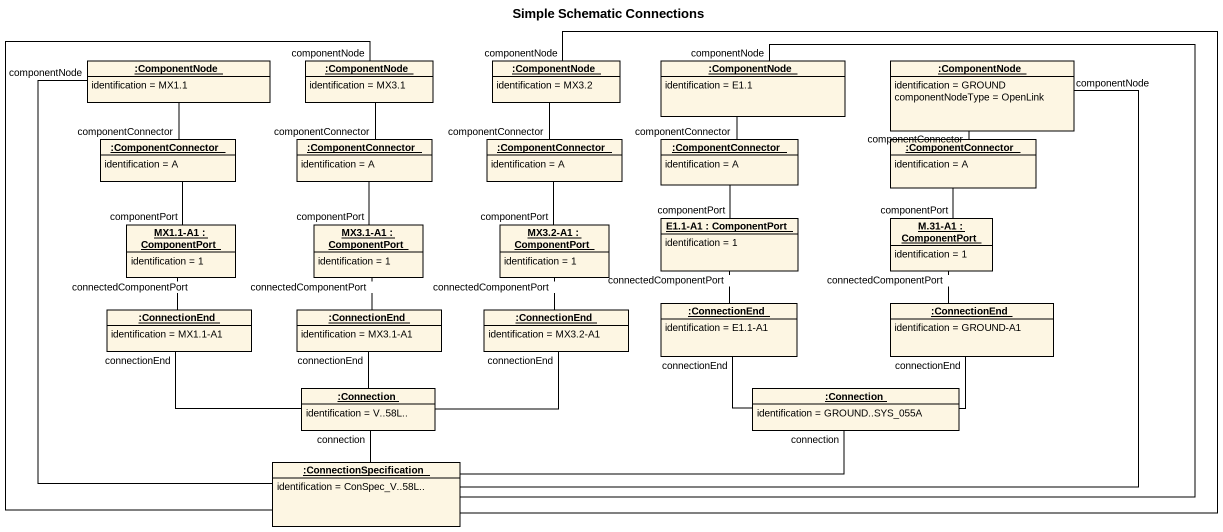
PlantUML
@startuml
title Simple Schematic Connections
hide circle
hide empty members
object ":ComponentNode" as ComponentNode {
  identification = MX1.1
}
object ":ComponentNode" as ComponentNode_2 {
  identification = MX3.1
}
object ":ComponentNode" as ComponentNode_3 {
  identification = MX3.2
}
object ":ComponentNode" as ComponentNode_4 {
  identification = E1.1
}
object ":ComponentNode" as ComponentNode_5 {
  identification = GROUND
  componentNodeType = OpenLink
}
object ":ComponentConnector" as ComponentConnector {
  identification = A
}
object ":ComponentConnector" as ComponentConnector_2 {
  identification = A
}
object ":ComponentConnector" as ComponentConnector_3 {
  identification = A
}
object ":ComponentConnector" as ComponentConnector_4 {
  identification = A
}
object ":ComponentConnector" as ComponentConnector_5 {
  identification = A
}
object "MX1.1-A1 : ComponentPort" as MX1_1_A1 {
  identification = 1
}
object "MX3.1-A1 : ComponentPort" as MX3_1_A1 {
  identification = 1
}
object "MX3.2-A1 : ComponentPort" as MX3_2_A1 {
  identification = 1
}
object "E1.1-A1 : ComponentPort" as E1_1_A1 {
  identification = 1
}
object "M.31-A1 : ComponentPort" as M_31_A1 {
  identification = 1
}
object ":ConnectionEnd" as ConnectionEnd {
  identification = MX1.1-A1
}
object ":ConnectionEnd" as ConnectionEnd_2 {
  identification = MX3.1-A1
}
object ":ConnectionEnd" as ConnectionEnd_3 {
  identification = MX3.2-A1
}
object ":ConnectionEnd" as ConnectionEnd_4 {
  identification = E1.1-A1
}
object ":ConnectionEnd" as ConnectionEnd_5 {
  identification = GROUND-A1
}
object ":Connection" as Connection {
  identification = V..58L..
}
object ":Connection" as Connection_2 {
  identification = GROUND..SYS_055A
}
object ":ConnectionSpecification" as ConnectionSpecification {
  identification = ConSpec_V..58L..
}
ComponentNode -- ComponentConnector : componentConnector
ComponentNode_2 -- ComponentConnector_2 : componentConnector
ComponentNode_3 -- ComponentConnector_3 : componentConnector
ComponentNode_4 -- ComponentConnector_4 : componentConnector
ComponentNode_5 -- ComponentConnector_5 : componentConnector
ComponentConnector -- MX1_1_A1 : componentPort
ComponentConnector_2 -- MX3_1_A1 : componentPort
ComponentConnector_3 -- MX3_2_A1 : componentPort
ComponentConnector_4 -- E1_1_A1 : componentPort
ComponentConnector_5 -- M_31_A1 : componentPort
ConnectionEnd -up- MX1_1_A1 : connectedComponentPort
ConnectionEnd_2 -up- MX3_1_A1 : connectedComponentPort
ConnectionEnd_3 -up- MX3_2_A1 : connectedComponentPort
ConnectionEnd_4 -up- E1_1_A1 : connectedComponentPort
ConnectionEnd_5 -up- M_31_A1 : connectedComponentPort
Connection -left- ConnectionEnd : connectionEnd
Connection -up- ConnectionEnd_2 : connectionEnd
Connection -right- ConnectionEnd_3 : connectionEnd
Connection_2 -up- ConnectionEnd_4 : connectionEnd
Connection_2 -up- ConnectionEnd_5 : connectionEnd
ConnectionSpecification -up- ComponentNode : componentNode
ConnectionSpecification -up- ComponentNode_2 : componentNode
ConnectionSpecification -up- ComponentNode_3 : componentNode
ConnectionSpecification -up- ComponentNode_4 : componentNode
ConnectionSpecification -up- ComponentNode_5 : componentNode
ConnectionSpecification -up- Connection : connection
ConnectionSpecification -right- Connection_2 : connection
@enduml
